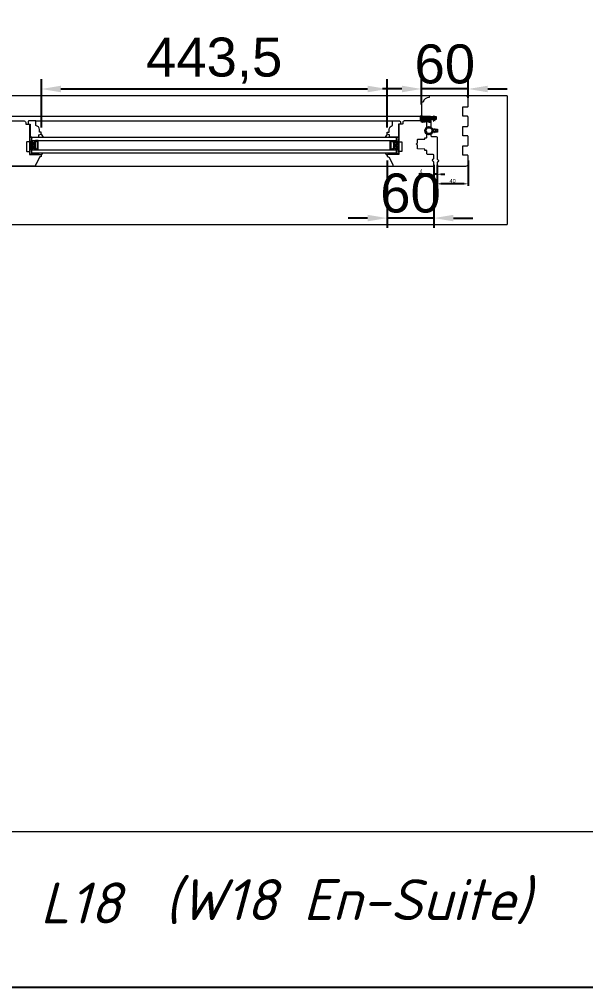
# Model space of a CAD drawing. Header units: millimetres. Extents: x 0 to 182016, y 11 to 3710.
# Drawn here: x 107019 to 107745, y 11 to 1253 of the extents above; entities that cross this region are included whole.
import ezdxf

# ---------------------------------------------------------------- set-up
doc = ezdxf.new("R2010")
doc.units = ezdxf.units.MM
for name, color, linetype, lineweight in [('Matmenys', 10, 'Continuous', 20), ('OTHER', 251, 'Continuous', 13), ('Stakta', 7, 'Continuous', 25), ('Testinės profilio linijos', 7, 'Continuous', 5)]:
    doc.layers.add(name, color=color, linetype=linetype, lineweight=lineweight)
doc.styles.add('ROMANS', font='stylu.ttf', dxfattribs={"oblique": 15})
doc.styles.get("Standard").update_dxf_attribs({"font": 'arial.ttf'})
doc.dimstyles.new('2', dxfattribs={"dimscale": 2, "dimtxt": 2.5, "dimasz": 2.5, "dimexe": 1.25, "dimexo": 0.625, "dimtad": 1, "dimtxsty": 'Standard', "dimcen": 2.5, "dimadec": 0, "dimazin": 0, "dimtfac": 1, "dimtmove": 0, "dimatfit": 3, "dimfxl": 1, "dimarcsym": 0})
doc.dimstyles.new('Padidinti matmenys', dxfattribs={"dimscale": 10, "dimtxt": 5, "dimasz": 2.5, "dimexe": 1.25, "dimexo": 0.625, "dimtad": 1, "dimdec": 1, "dimtxsty": 'Standard', "dimcen": 2.5, "dimadec": 0, "dimazin": 0, "dimtfac": 1, "dimtdec": 1, "dimtmove": 0, "dimatfit": 3, "dimfxl": 1, "dimarcsym": 0})

# ---------------------------------------------------------------- blocks, each defined once
blk = doc.blocks.new('*D1759')
at = {"layer": 'Defpoints', "color": 0, "transparency": 16777216}
for p in [(107594.8, 1073.3), (107554.8, 1067.8), (107554.8, 1042.1)]:
    blk.add_point(p, dxfattribs=at)
at = {"layer": 'Matmenys', "color": 0, "lineweight": -2, "transparency": 16777216}
for p, q in [((107594.8, 1072.1), (107594.8, 1039.6)), ((107554.8, 1066.6), (107554.8, 1039.6)), ((107589.8, 1042.1), (107559.8, 1042.1))]:
    blk.add_line(p, q, dxfattribs=at)
at = {"layer": 'Matmenys', "color": 0, "transparency": 16777216}
for points in [[(107559.8, 1043), (107559.8, 1041.3), (107554.8, 1042.1)], [(107589.8, 1043), (107589.8, 1041.3), (107594.8, 1042.1)]]:
    blk.add_solid(points, dxfattribs=at)
at = {"layer": 'Matmenys', "color": 0, "lineweight": 5, "transparency": 16777216, "insert": (107574.8, 1045.9), "char_height": 5, "attachment_point": 5}
blk.add_mtext('40', dxfattribs=at)
blk = doc.blocks.new('*D1760')
at = {"color": 0, "lineweight": -2, "transparency": 16777216}
for p, q in [((107534.8, 1144.1), (107534.8, 1176.3)), ((107594.8, 1152.6), (107594.8, 1176.3)), ((107509.8, 1163.8), (107484.8, 1163.8)), ((107594.8, 1163.8), (107534.8, 1163.8)), ((107619.8, 1163.8), (107644.8, 1163.8))]:
    blk.add_line(p, q, dxfattribs=at)
at = {"color": 0, "transparency": 16777216}
for points in [[(107509.8, 1168), (107509.8, 1159.6), (107534.8, 1163.8)], [(107619.8, 1168), (107619.8, 1159.6), (107594.8, 1163.8)]]:
    blk.add_solid(points, dxfattribs=at)
at = {"layer": 'Defpoints', "color": 0, "transparency": 16777216}
for p in [(107534.8, 1163.8), (107594.8, 1146.3), (107534.8, 1137.8)]:
    blk.add_point(p, dxfattribs=at)
at = {"color": 0, "lineweight": 5, "transparency": 16777216, "insert": (107564.8, 1195.6), "char_height": 50, "attachment_point": 5}
blk.add_mtext('60', dxfattribs=at)
blk = doc.blocks.new('*D1761')
at = {"color": 0, "lineweight": -2, "transparency": 16777216}
for p, q in [((107490.8, 1072.1), (107490.8, 985.7)), ((107550.8, 1061.8), (107550.8, 985.7)), ((107465.8, 998.2), (107440.8, 998.2)), ((107550.8, 998.2), (107490.8, 998.2)), ((107575.8, 998.2), (107600.8, 998.2))]:
    blk.add_line(p, q, dxfattribs=at)
at = {"color": 0, "transparency": 16777216}
for points in [[(107465.8, 1002.4), (107465.8, 994), (107490.8, 998.2)], [(107575.8, 1002.4), (107575.8, 994), (107550.8, 998.2)]]:
    blk.add_solid(points, dxfattribs=at)
at = {"layer": 'Defpoints', "color": 0, "transparency": 16777216}
for p in [(107490.8, 1078.3), (107550.8, 1068.1), (107490.8, 998.2)]:
    blk.add_point(p, dxfattribs=at)
at = {"color": 0, "lineweight": 5, "transparency": 16777216, "insert": (107520.8, 1030), "char_height": 50, "attachment_point": 5}
blk.add_mtext('60', dxfattribs=at)
blk = doc.blocks.new('*D1762')
at = {"layer": 'Defpoints', "color": 0, "transparency": 16777216}
for p in [(107550.8, 1067.8), (107554.8, 1067.8), (107550.8, 1054.4)]:
    blk.add_point(p, dxfattribs=at)
at = {"layer": 'Matmenys', "color": 0, "lineweight": -2, "transparency": 16777216}
for p, q in [((107550.8, 1066.6), (107550.8, 1051.9)), ((107554.8, 1066.6), (107554.8, 1051.9)), ((107545.8, 1054.4), (107531.4, 1054.4)), ((107554.8, 1054.4), (107550.8, 1054.4)), ((107559.8, 1054.4), (107564.8, 1054.4))]:
    blk.add_line(p, q, dxfattribs=at)
at = {"layer": 'Matmenys', "color": 0, "transparency": 16777216}
for points in [[(107545.8, 1055.3), (107545.8, 1053.6), (107550.8, 1054.4)], [(107559.8, 1055.3), (107559.8, 1053.6), (107554.8, 1054.4)]]:
    blk.add_solid(points, dxfattribs=at)
at = {"layer": 'Matmenys', "color": 0, "lineweight": 5, "transparency": 16777216, "insert": (107534.4, 1058.2), "char_height": 5, "attachment_point": 5}
blk.add_mtext('4', dxfattribs=at)
blk = doc.blocks.new('*D1778')
at = {"color": 0, "lineweight": -2, "transparency": 16777216}
for p, q in [((107047.3, 1114.6), (107047.3, 1176.3)), ((107490.8, 1114.6), (107490.8, 1176.3)), ((107072.3, 1163.8), (107465.8, 1163.8))]:
    blk.add_line(p, q, dxfattribs=at)
at = {"color": 0, "transparency": 16777216}
for points in [[(107072.3, 1168), (107072.3, 1159.6), (107047.3, 1163.8)], [(107465.8, 1168), (107465.8, 1159.6), (107490.8, 1163.8)]]:
    blk.add_solid(points, dxfattribs=at)
at = {"layer": 'Defpoints', "color": 0, "transparency": 16777216}
for p in [(107490.8, 1163.8), (107047.3, 1108.3), (107490.8, 1108.3)]:
    blk.add_point(p, dxfattribs=at)
at = {"color": 0, "lineweight": 5, "transparency": 16777216, "insert": (107269, 1200.1), "char_height": 50, "attachment_point": 5}
blk.add_mtext('443,5', dxfattribs=at)

msp = doc.modelspace()

# ---------------------------------------------------------------- hatches: boundary and pattern name
at = {"lineweight": 0}
h = msp.add_hatch(dxfattribs=at)
h.set_pattern_fill('HEX', color=256, scale=0.25, angle=90, style=0)
h.set_pattern_definition([(90, (88688.0171, -11821.5974), (1.374815, -4e-16), [0.79375, -1.5875]), (330, (88688.0171, -11821.5974), (-0.6874075, -1.190624716), [0.79375, -1.5875]), (30, (88688.0171, -11820.8036), (0.6874075, -1.190624716), [0.79375, -1.5875])])
h.paths.add_polyline_path([(107035.288122, 1085.8109378), (107040.288122, 1085.8109378), (107038.288122, 1087.8109378), (107038.288122, 1095.8109378), (107040.288122, 1097.8109378), (107035.288122, 1097.8116468)])
h = msp.add_hatch(dxfattribs=at)
h.set_pattern_fill('JIS_WOOD', color=256, angle=90, style=0)
h.set_pattern_definition([(45, (88688.0171, -11821.59735), (0.5, -0.5), [])])
h.paths.add_polyline_path([(107038.288122, 1095.8109378), (107038.288122, 1087.8109378), (107040.288122, 1085.8109378), (107043.288122, 1085.8109378), (107043.3058554, 1097.8475204), (107040.288122, 1097.8109378)])
h.paths.add_polyline_path([(107039.288122, 1088.2251513), (107039.288122, 1095.3967242), (107040.7023356, 1096.8109378), (107042.288122, 1096.8109378), (107042.288122, 1086.8109378), (107040.7023356, 1086.8109378)], flags=16)
h = msp.add_hatch(dxfattribs=at)
h.set_pattern_fill('JIS_WOOD', color=256, angle=90, style=0)
h.set_pattern_definition([(45, (88752.0059, -11821.59735), (0.5, -0.5), [])])
h.paths.add_polyline_path([(107499.7770188, 1095.8109378), (107499.7770188, 1087.8109378), (107497.7770188, 1085.8109378), (107494.7770188, 1085.8109378), (107494.7592854, 1097.8475204), (107497.7770188, 1097.8109378)])
h.paths.add_polyline_path([(107498.7770188, 1088.2251513), (107498.7770188, 1095.3967242), (107497.3628052, 1096.8109378), (107495.7770188, 1096.8109378), (107495.7770188, 1086.8109378), (107497.3628052, 1086.8109378)], flags=16)
h = msp.add_hatch(dxfattribs=at)
h.set_pattern_fill('HEX', color=256, scale=0.25, angle=90, style=0)
h.set_pattern_definition([(90, (88752.0059, -11821.5974), (1.374815, -4e-16), [0.79375, -1.5875]), (330, (88752.0059, -11821.5974), (-0.6874075, -1.190624716), [0.79375, -1.5875]), (30, (88752.0059, -11820.8036), (0.6874075, -1.190624716), [0.79375, -1.5875])])
h.paths.add_polyline_path([(107502.7770188, 1085.8109378), (107497.7770188, 1085.8109378), (107499.7770188, 1087.8109378), (107499.7770188, 1095.8109378), (107497.7770188, 1097.8109378), (107502.7770188, 1097.8116468)])
at = {"lineweight": 0, "ltscale": 0.5}
h = msp.add_hatch(dxfattribs=at)
h.set_pattern_fill('ANSI37', color=256, scale=0.5, angle=90, style=0)
h.set_pattern_definition([(135, (107031.7881, 1079.8116), (-1.12253, -1.12253), []), (225, (107031.7881, 1079.8116), (1.12253, -1.12253), [])])
h.paths.add_polyline_path([(107044.288122, 1081.8116468), (107035.288122, 1081.8116468), (107035.288122, 1079.8116468), (107044.288122, 1079.8116468)])
h = msp.add_hatch(dxfattribs=at)
h.set_pattern_fill('ANSI37', color=256, scale=0.5, angle=90, style=0)
h.set_pattern_definition([(135, (107095.777, 1079.8116), (-1.122532, -1.122532), []), (225, (107095.777, 1079.8116), (1.122532, -1.122532), [])])
h.paths.add_polyline_path([(107493.7770188, 1081.8116468), (107502.7770188, 1081.8116468), (107502.7770188, 1079.8116468), (107493.7770188, 1079.8116468)])
at = {"layer": 'Matmenys'}
h = msp.add_hatch(dxfattribs=at)
h.set_pattern_fill('ANSI37', color=252, scale=0.5, angle=-93.5893456117, style=0)
h.set_pattern_definition([(311.4106544, (103969.7398, -271065.3749), (1.190606082, 1.0500540025), []), (41.4106544, (103969.7398, -271065.3749), (-1.0500540025, 1.190606082), [])])
edge = h.paths.add_edge_path()
edge.add_arc((107536.6911706, 1127.9313767), 0.1, 86.4106543883, 176.4106543883)
edge.add_line((107536.5913668, 1127.9376372), (107536.4942836, 1126.3899514))
edge.add_arc((107536.244774, 1126.4056027), 0.25, 176.4106543883, 356.4106543883, ccw=False)
edge.add_line((107535.9952644, 1126.4212539), (107536.12365, 1128.4679588))
edge.add_arc((107536.2234539, 1128.4616983), 0.1, 86.410654381, 176.4106543883, ccw=False)
edge.add_line((107536.2297144, 1128.5615022), (107536.2344593, 1128.6371452))
edge.add_line((107536.2344593, 1128.6371452), (107534.2526584, 1128.7614595))
edge.add_spline(control_points=[(107534.2526584, 1128.7614595), (107534.1734999, 1128.7496572), (107534.1035083, 1128.7384817), (107534.0197575, 1128.7166877), (107533.9961932, 1128.7073019), (107533.9723101, 1128.694607), (107533.9642505, 1128.6883578), (107533.9397627, 1128.662769), (107533.9208698, 1128.633532), (107533.8871665, 1128.5292122), (107533.8740445, 1128.45628), (107533.8543424, 1128.2032969), (107533.8648407, 1127.9894628), (107533.8841689, 1127.5469844), (107533.8886442, 1127.3276555), (107533.8897204, 1126.9077646), (107533.8866884, 1126.7046785), (107533.873978, 1126.1144711), (107533.8608016, 1125.746421), (107533.8610632, 1124.9932396), (107533.8795596, 1124.6164897), (107533.9827459, 1124.0233853), (107534.0426399, 1123.7958143), (107534.1956756, 1123.3987131), (107534.278425, 1123.2269254), (107534.4824251, 1122.8857577), (107534.6025399, 1122.719555), (107534.869985, 1122.4283953), (107535.0176587, 1122.3048153), (107535.2988433, 1122.1450966), (107535.4341395, 1122.0975426), (107535.7354383, 1122.0379377), (107535.8990383, 1122.0272343), (107536.4836351, 1122.0409782), (107536.9475507, 1122.1357324), (107537.8400468, 1122.3074747), (107538.2671271, 1122.3911693), (107539.3454757, 1122.6023556), (107540.0035263, 1122.7360897), (107540.9966282, 1122.8610157), (107541.3002293, 1122.8915096), (107541.922273, 1122.915845), (107542.238177, 1122.9083043), (107542.7873852, 1122.8234199), (107543.0234687, 1122.7620813), (107543.4241201, 1122.589621), (107543.5827526, 1122.4947725), (107543.8814114, 1122.3105041), (107544.0228686, 1122.2206466), (107544.3246515, 1122.0645635), (107544.4897042, 1121.9945934), (107544.8548259, 1121.8748621), (107545.055776, 1121.8318596), (107545.3951927, 1121.8079609), (107545.5371781, 1121.8211667), (107545.7323988, 1121.881206), (107545.7977266, 1121.9179461), (107545.92445, 1122.0264953), (107545.9836278, 1122.0985614), (107546.1407054, 1122.362649), (107546.222205, 1122.6037573), (107546.3388223, 1123.1541683), (107546.3753538, 1123.4623634), (107546.4286253, 1124.0585812), (107546.4478478, 1124.3461322), (107546.4912072, 1124.876622), (107546.5133434, 1125.1248805), (107546.5495578, 1125.5296828), (107546.5636442, 1125.6870861), (107546.5917663, 1126.0110185), (107546.6068023, 1126.1893357), (107546.6750873, 1126.4922028), (107546.7107224, 1126.6100248), (107546.8063191, 1126.8225036), (107546.859466, 1126.9164184), (107546.9781068, 1127.0616121), (107547.033729, 1127.1166303), (107547.1574962, 1127.2057222), (107547.2211233, 1127.2386016), (107547.3399873, 1127.2867698), (107547.3970644, 1127.303651), (107547.4976448, 1127.3295949), (107547.5420403, 1127.3393125), (107547.5830366, 1127.3483485)], knot_values=[0, 0, 0, 0, 0.2245066002, 0.2245066002, 0.377043448, 0.377043448, 0.5295802957, 0.5295802957, 0.8082977366, 0.8082977366, 1.0870151774, 1.0870151774, 1.6244414062, 1.6244414062, 2.161867635, 2.161867635, 2.6992938638, 2.6992938638, 3.7741463214, 3.7741463214, 5.0334406395, 5.0334406395, 5.8656302806, 5.8656302806, 6.5060139406, 6.5060139406, 7.1463976006, 7.1463976006, 7.7996240151, 7.7996240151, 8.3563201169, 8.3563201169, 8.9130162187, 8.9130162187, 10.239934143, 10.239934143, 11.5668520673, 11.5668520673, 13.5970761059, 13.5970761059, 14.4582175179, 14.4582175179, 15.3193589298, 15.3193589298, 15.9856015553, 15.9856015553, 16.5061017172, 16.5061017172, 17.0266018791, 17.0266018791, 17.547102041, 17.547102041, 18.1672448488, 18.1672448488, 18.7176261004, 18.7176261004, 19.1465766047, 19.1465766047, 19.5755271091, 19.5755271091, 20.3898249977, 20.3898249977, 21.2041228863, 21.2041228863, 21.9655448497, 21.9655448497, 22.7269668131, 22.7269668131, 23.2229068178, 23.2229068178, 23.7188468224, 23.7188468224, 24.0184411081, 24.0184411081, 24.2549295987, 24.2549295987, 24.4119994701, 24.4119994701, 24.5501072405, 24.5501072405, 24.6882150108, 24.6882150108, 24.8099116426, 24.8099116426, 24.8099116426, 24.8099116426], degree=3, periodic=0)
edge.add_line((107547.5830366, 1127.3483485), (107536.6974311, 1128.0311805))

# ---------------------------------------------------------------- linework, layer by layer
at = {"lineweight": 5}
for p, q in [((107644.7770191, 1154.8116468), (107591.7770191, 1154.8116468)), ((107644.7770191, 1154.8116468), (107644.7770191, 989.8116468)), ((106294.7992249, 989.8116468), (107644.7770191, 989.8116468))]:
    msp.add_line(p, q, dxfattribs=at)
at = {"lineweight": 9}
for p, q in [((107040.288122, 1122.8116468), (107497.7770188, 1122.8116468)), ((107035.2882071, 1101.8116468), (107502.7769337, 1101.8116468)), ((107035.2882071, 1097.8116468), (107502.7769337, 1097.8116468)), ((107035.2882071, 1085.8116468), (107502.7769337, 1085.8116468)), ((107035.2882071, 1081.8116468), (107502.7769337, 1081.8116468))]:
    msp.add_line(p, q, dxfattribs=at)
at = {"color": 1}
for p, q in [((107534.2084182, 1129.0581796), (107549.5332336, 1128.0968849)), ((107534.2526584, 1128.7614595), (107549.4876032, 1127.8058022)), ((107547.6476094, 1127.0553803), (107549.4080607, 1126.9449507))]:
    msp.add_line(p, q, dxfattribs=at)
for p, q in [((107536.12365, 1128.4679588), (107535.9952644, 1126.4212539)), ((107536.2297144, 1128.5615022), (107536.2344593, 1128.6371452)), ((107551.4879783, 1127.6043821), (107536.2297144, 1128.5615022)), ((107536.5913668, 1127.9376372), (107536.4942836, 1126.3899514)), ((107551.5311962, 1127.1006884), (107536.6974311, 1128.0311805)), ((107550.8063254, 1126.1625526), (107550.0778601, 1122.9425461)), ((107551.0532121, 1122.7218913), (107550.0778601, 1122.9425461)), ((107551.1849057, 1128.6252267), (107550.437265, 1128.6721247)), ((107550.437265, 1128.6721247), (107551.4879783, 1127.6043821)), ((107551.2940013, 1126.0522252), (107550.8063254, 1126.1625526)), ((107552.0366586, 1127.0689818), (107551.0532121, 1122.7218913)), ((107551.1849057, 1128.6252267), (107552.215247, 1127.558762)), ((107551.5311962, 1127.1006884), (107551.2940013, 1126.0522252)), ((107552.1839445, 1127.0597428), (107552.0366586, 1127.0689818)), ((107552.215247, 1127.558762), (107552.1839445, 1127.0597428))]:
    msp.add_line(p, q)
at = {"lineweight": 0}
for p, q in [((107047.288122, 1105.8116468), (107049.5747871, 1101.8116468)), ((107490.7770188, 1105.8116468), (107488.4903537, 1101.8116468)), ((107035.288122, 1101.8109378), (107032.288122, 1080.8109378)), ((107032.288122, 1101.8109378), (107035.288122, 1080.8109378)), ((107502.7770188, 1101.8109378), (107505.7770188, 1080.8109378)), ((107505.7770188, 1101.8109378), (107502.7770188, 1080.8109378)), ((107044.288122, 1079.8116468), (107044.288122, 1081.8116468)), ((107047.288122, 1078.8116468), (107049.5747871, 1081.8116468)), ((107490.7770188, 1078.8116468), (107488.4903537, 1081.8116468)), ((107493.7770188, 1079.8116468), (107493.7770188, 1081.8116468)), ((107502.7770188, 1079.8116468), (107502.7770188, 1082.8116468)), ((109576.8503326, 210.9357406), (105876.3900481, 210.9357406))]:
    msp.add_line(p, q, dxfattribs=at)
msp.add_lwpolyline([(109576.8503326, 3710.4502728), (109576.8503326, 10.9108603), (104077.5349897, 10.9108603), (104077.5349897, 3710.4502728)], close=True)
for points in [[(107040.288122, 1116.8116468), (107040.288122, 1122.8116468), (107031.288122, 1122.8116468, 0.4142135624), (107030.288122, 1121.8116468), (107030.288122, 1118.8116468), (107032.788122, 1118.8116468), (107032.788122, 1101.8116468), (107044.288122, 1101.8116468), (107044.288122, 1104.8116468), (107047.288122, 1105.8116468), (107047.288122, 1108.3116468), (107044.788122, 1108.3116468), (107044.788122, 1111.8367097, 0.3851703882), (107040.288122, 1116.8116468)], [(107497.7770188, 1116.8116468), (107497.7770188, 1122.8116468), (107506.7770188, 1122.8116468, -0.4142135624), (107507.7770188, 1121.8116468), (107507.7770188, 1118.8116468), (107505.2770188, 1118.8116468), (107505.2770188, 1101.8116468), (107493.7770188, 1101.8116468), (107493.7770188, 1104.8116468), (107490.7770188, 1105.8116468), (107490.7770188, 1108.3116468), (107493.2770188, 1108.3116468), (107493.2770188, 1111.8367097, -0.3851703882), (107497.7770188, 1116.8116468)]]:
    msp.add_lwpolyline(points, format="xyb", dxfattribs=at)
for points in [[(107032.288122, 1101.8109378), (107032.288122, 1080.8109378), (107035.288122, 1080.8109378), (107035.288122, 1101.8109378)], [(107038.288122, 1095.8109378), (107038.288122, 1087.8109378), (107040.288122, 1085.8109378), (107043.288122, 1085.8109378), (107043.288122, 1097.8109378), (107040.288122, 1097.8109378)], [(107039.288122, 1095.3967242), (107039.288122, 1088.2251513), (107040.7023356, 1086.8109378), (107042.288122, 1086.8109378), (107042.288122, 1096.8109378), (107040.7023356, 1096.8109378)], [(107499.7770188, 1095.8109378), (107499.7770188, 1087.8109378), (107497.7770188, 1085.8109378), (107494.7770188, 1085.8109378), (107494.7770188, 1097.8109378), (107497.7770188, 1097.8109378)], [(107498.7770188, 1095.3967242), (107498.7770188, 1088.2251513), (107497.3628052, 1086.8109378), (107495.7770188, 1086.8109378), (107495.7770188, 1096.8109378), (107497.3628052, 1096.8109378)], [(107505.7770188, 1101.8109378), (107505.7770188, 1080.8109378), (107502.7770188, 1080.8109378), (107502.7770188, 1101.8109378)]]:
    msp.add_lwpolyline(points, close=True, dxfattribs=at)
at = {"color": 18, "linetype": 'ByBlock', "true_color": 0x000000}
for radius in [4.85, 4.25]:
    msp.add_circle((107544.4500083, 1110.3105813), radius, dxfattribs=at)
for centre, radius, start, end in [((107536.244774, 1126.4056027), 0.25, 176.4106543908, 356.4106543908), ((107536.2234539, 1128.4616983), 0.1, 86.4106543875, 176.4106543908), ((107536.6911706, 1127.9313767), 0.1, 86.4106543875, 176.4106543908)]:
    msp.add_arc(centre, radius, start, end)
at = {"color": 1}
msp.add_spline([(107534.2084182, 1129.0581796), (107533.8469178, 1128.9676829), (107533.5773769, 1127.6938244), (107534.0657663, 1123.0014514), (107535.1089641, 1121.9114451), (107537.2724359, 1121.8928287), (107538.9704757, 1122.2232026), (107541.1359166, 1122.570119), (107543.1726383, 1122.3706902), (107544.000883, 1121.8945212), (107545.8554232, 1121.6142579), (107546.7478691, 1124.3264364), (107546.8750366, 1125.805312), (107546.993008, 1126.4925799), (107547.2952136, 1126.9344652), (107547.6476094, 1127.0553803)], degree=3, dxfattribs=at)
msp.add_open_spline([(107534.2526584, 1128.7614595), (107534.1734999, 1128.7496572), (107534.1035083, 1128.7384817), (107534.0197575, 1128.7166877), (107533.9961932, 1128.7073019), (107533.9723101, 1128.694607), (107533.9642505, 1128.6883578), (107533.9397627, 1128.662769), (107533.9208698, 1128.633532), (107533.8871665, 1128.5292122), (107533.8740445, 1128.45628), (107533.8543424, 1128.2032969), (107533.8648407, 1127.9894628), (107533.8841689, 1127.5469844), (107533.8886442, 1127.3276555), (107533.8897204, 1126.9077646), (107533.8866884, 1126.7046785), (107533.873978, 1126.1144711), (107533.8608016, 1125.746421), (107533.8610632, 1124.9932396), (107533.8795596, 1124.6164897), (107533.9827459, 1124.0233853), (107534.0426399, 1123.7958143), (107534.1956756, 1123.3987131), (107534.278425, 1123.2269254), (107534.4824251, 1122.8857577), (107534.6025399, 1122.719555), (107534.869985, 1122.4283953), (107535.0176587, 1122.3048153), (107535.2988433, 1122.1450966), (107535.4341395, 1122.0975426), (107535.7354383, 1122.0379377), (107535.8990383, 1122.0272343), (107536.4836351, 1122.0409782), (107536.9475507, 1122.1357324), (107537.8400468, 1122.3074747), (107538.2671271, 1122.3911693), (107539.3454757, 1122.6023556), (107540.0035263, 1122.7360897), (107540.9966282, 1122.8610157), (107541.3002293, 1122.8915096), (107541.922273, 1122.915845), (107542.238177, 1122.9083043), (107542.7873852, 1122.8234199), (107543.0234687, 1122.7620813), (107543.4241201, 1122.589621), (107543.5827526, 1122.4947725), (107543.8814114, 1122.3105041), (107544.0228686, 1122.2206466), (107544.3246515, 1122.0645635), (107544.4897042, 1121.9945934), (107544.8548259, 1121.8748621), (107545.055776, 1121.8318596), (107545.3951927, 1121.8079609), (107545.5371781, 1121.8211667), (107545.7323988, 1121.881206), (107545.7977266, 1121.9179461), (107545.92445, 1122.0264953), (107545.9836278, 1122.0985614), (107546.1407054, 1122.362649), (107546.222205, 1122.6037573), (107546.3388223, 1123.1541683), (107546.3753538, 1123.4623634), (107546.4286253, 1124.0585812), (107546.4478478, 1124.3461322), (107546.4912072, 1124.876622), (107546.5133434, 1125.1248805), (107546.5495578, 1125.5296828), (107546.5636442, 1125.6870861), (107546.5917663, 1126.0110185), (107546.6068023, 1126.1893357), (107546.6750873, 1126.4922028), (107546.7107224, 1126.6100248), (107546.8063191, 1126.8225036), (107546.859466, 1126.9164184), (107546.9781068, 1127.0616121), (107547.033729, 1127.1166303), (107547.1574962, 1127.2057222), (107547.2211233, 1127.2386016), (107547.3399873, 1127.2867698), (107547.3970644, 1127.303651), (107547.4976448, 1127.3295949), (107547.5420403, 1127.3393125), (107547.5830366, 1127.3483485)], degree=3, knots=[0, 0, 0, 0, 0.2245066002, 0.2245066002, 0.377043448, 0.377043448, 0.5295802957, 0.5295802957, 0.8082977366, 0.8082977366, 1.0870151774, 1.0870151774, 1.6244414062, 1.6244414062, 2.161867635, 2.161867635, 2.6992938638, 2.6992938638, 3.7741463214, 3.7741463214, 5.0334406395, 5.0334406395, 5.8656302806, 5.8656302806, 6.5060139406, 6.5060139406, 7.1463976006, 7.1463976006, 7.7996240151, 7.7996240151, 8.3563201169, 8.3563201169, 8.9130162187, 8.9130162187, 10.239934143, 10.239934143, 11.5668520673, 11.5668520673, 13.5970761059, 13.5970761059, 14.4582175179, 14.4582175179, 15.3193589298, 15.3193589298, 15.9856015553, 15.9856015553, 16.5061017172, 16.5061017172, 17.0266018791, 17.0266018791, 17.547102041, 17.547102041, 18.1672448488, 18.1672448488, 18.7176261004, 18.7176261004, 19.1465766047, 19.1465766047, 19.5755271091, 19.5755271091, 20.3898249977, 20.3898249977, 21.2041228863, 21.2041228863, 21.9655448497, 21.9655448497, 22.7269668131, 22.7269668131, 23.2229068178, 23.2229068178, 23.7188468224, 23.7188468224, 24.0184411081, 24.0184411081, 24.2549295987, 24.2549295987, 24.4119994701, 24.4119994701, 24.5501072405, 24.5501072405, 24.6882150108, 24.6882150108, 24.8099116426, 24.8099116426, 24.8099116426, 24.8099116426], dxfattribs=at)
at = {"layer": 'OTHER'}
msp.add_lwpolyline([(107549.2532181, 1109.7005552), (107550.669127, 1109.7005552), (107550.669127, 1108.0552738), (107551.1948091, 1108.0552738), (107551.9381501, 1109.7005552), (107552.7307697, 1109.7005552), (107552.7307697, 1108.0552738), (107552.9496606, 1108.0552738), (107554.4525418, 1110.3105813), (107552.9496606, 1112.5658888), (107552.7307697, 1112.5658888), (107552.7307697, 1110.9206075), (107551.9381501, 1110.9206075), (107551.1948091, 1112.5658888), (107550.669127, 1112.5658888), (107550.669127, 1110.9206075), (107549.2532181, 1110.9206075)], dxfattribs=at)
at = {"layer": 'Stakta', "color": 18, "lineweight": 5, "true_color": 0x000000}
for points in [[(107546.7770188, 1115.1149884, 0.2720281141), (107547.0336323, 1114.6782241, -0.164173551), (107549.1823435, 1112.3105813), (107555.2770188, 1112.3105813), (107555.2770188, 1108.3105813), (107549.1823435, 1108.3105813, -0.164173551), (107547.0336323, 1105.9429385, 0.2720281141), (107546.7770188, 1105.5061742), (107546.7770188, 1103.872773, 0.4116598905), (107547.7682922, 1102.8728111), (107553.7857453, 1102.8202976, -0.4116598905), (107554.7770188, 1101.8203356), (107554.7770188, 1074.2611366, 0.3563939587), (107555.1770188, 1073.7712386, -0.8164965809), (107555.1770188, 1069.852055, 0.3563939587), (107554.7770188, 1069.3621571), (107554.7770188, 1066.3116468, 0.4142135624), (107556.2770188, 1064.8116468), (107591.7770191, 1064.8116468, 0.4142135624), (107594.7770191, 1067.8116468), (107594.7770191, 1077.8116468, 0.4142135624), (107593.7770191, 1078.8116468), (107588.2770191, 1078.8116468, -0.4142135624), (107587.7770191, 1079.3116468), (107587.7770191, 1090.3116468, -0.4142135624), (107588.2770191, 1090.8116468), (107593.5770191, 1090.8116468, 0.4142135624), (107594.5770191, 1091.8116468), (107594.5770191, 1102.8116468, 0.4142135624), (107593.5770191, 1103.8116468), (107588.2770191, 1103.8116468, -0.4142135624), (107587.7770191, 1104.3116468), (107587.7770191, 1115.3116468, -0.4142135624), (107588.2770191, 1115.8116468), (107593.5770191, 1115.8116468, 0.4142135624), (107594.5770191, 1116.8116468), (107594.5770191, 1127.8116468, 0.4142135624), (107593.5770191, 1128.8116468), (107588.2770191, 1128.8116468, -0.4142135624), (107587.7770191, 1129.3116468), (107587.7770191, 1140.3116468, -0.4142135624), (107588.2770191, 1140.8116468), (107593.7770191, 1140.8116468, 0.4142135624), (107594.7770191, 1141.8116468), (107594.7770191, 1151.8116468, 0.4142135624), (107591.7770191, 1154.8116468), (107545.7770188, 1154.8116468, 0.4142135624), (107544.7770188, 1153.8116468), (107544.7770188, 1153.1023202, -0.4001549105), (107544.4914842, 1152.8026691, 0.3090857966), (107536.8421735, 1147.0143859, -0.3199404334), (107536.5603504, 1146.809756), (107535.7682922, 1146.8028438, 0.4116598905), (107534.7770188, 1145.8028819), (107534.7770188, 1129.9076805, 0.4116598905), (107535.7682922, 1128.9077185), (107545.7857453, 1128.8202976, -0.2023892741), (107546.4995759, 1128.5116468), (107553.7770188, 1128.5116468), (107553.7770188, 1124.5116468), (107546.7770188, 1124.5116468)], [(107539.2770188, 1085.2013535), (107539.2770188, 1086.2544751, 0.4091108014), (107538.785745, 1086.7543989), (107530.0717831, 1086.9065017, -0.4091108014), (107529.7770188, 1087.206456), (107529.7770188, 1091.230276, 0.1989123674), (107529.6305722, 1091.5838294), (107528.3648867, 1092.8495148, -0.4142135624), (107528.3648867, 1093.2737789), (107529.6305722, 1094.5394643, 0.1989123674), (107529.7770188, 1094.8930177), (107529.7770188, 1098.9168377, -0.4091108014), (107530.0717831, 1099.216792), (107538.785745, 1099.3688947, 0.4091108014), (107539.2770188, 1099.8688186), (107539.2770188, 1100.9219402, -0.4040262259), (107539.5665489, 1101.2217575), (107541.2944685, 1101.2820977, 0.4040262258), (107541.7770188, 1101.7817932), (107541.7770188, 1108.8621571, 0.3563939587), (107541.3770188, 1109.352055, -0.8164965809), (107541.3770188, 1113.2712386, 0.3563939587), (107541.7770188, 1113.7611366), (107541.7770188, 1121.8116468, 0.4142135624), (107540.7770188, 1122.8116468), (107512.7770188, 1122.8116468, 0.4142135624), (107510.7770188, 1120.8116468), (107510.7770188, 1119.1090402, -0.4116598905), (107510.4796367, 1118.8090516), (107506.2726555, 1118.7723379, 0.4116598905), (107505.7770188, 1118.2723569), (107505.7770188, 1096.3422099, 0.4116598905), (107506.2726555, 1095.842229), (107509.4796367, 1095.8142421, -0.4116598905), (107509.7770188, 1095.5142535), (107509.7770188, 1084.1090402, -0.4116598905), (107509.4796367, 1083.8090516), (107506.2726555, 1083.7810647, 0.4116598905), (107505.7770188, 1083.2810838), (107505.7770188, 1079.8116468), (107491.7770188, 1079.8116468, 0.4142135624), (107490.7770188, 1078.8116468), (107490.7770188, 1077.8204118, 0.4116598905), (107491.7682922, 1076.8204499), (107492.7770188, 1076.8116468), (107498.0355869, 1066.9217186, -0.1227845609), (107498.0941131, 1066.6869828), (107498.0941131, 1065.8116468, 0.4142135624), (107499.0941131, 1064.8116468), (107549.7770188, 1064.8116468, 0.4142135624), (107550.7770188, 1065.8116468), (107550.7770188, 1069.8621571, 0.3563939587), (107550.3770188, 1070.352055, -0.8164965809), (107550.3770188, 1074.2712386, 0.3563939587), (107550.7770188, 1074.7611366), (107550.7770188, 1078.7417938, 0.4116598905), (107549.7857453, 1079.7417557), (107542.7682922, 1079.8029961, -0.4116598905), (107541.7770188, 1080.802958), (107541.7770188, 1084.3414835, 0.4040361542), (107541.2944685, 1084.8411959), (107539.5665489, 1084.9015362, -0.4040262258)]]:
    msp.add_lwpolyline(points, format="xyb", close=True, dxfattribs=at)
msp.add_lwpolyline([(106999.6285385, 1122.8116468), (107025.288122, 1122.8116468, -0.4142135624), (107027.288122, 1120.8116468), (107027.288122, 1119.1090402, 0.4116598905), (107027.5855041, 1118.8090516), (107031.7924853, 1118.7723379, -0.4116598905), (107032.288122, 1118.2723569), (107032.288122, 1096.3422099, -0.4116598905), (107031.7924853, 1095.842229), (107028.5855041, 1095.8142421, 0.4116598905), (107028.288122, 1095.5142535), (107028.288122, 1084.1090402, 0.4116598905), (107028.5855041, 1083.8090516), (107031.7924853, 1083.7810647, -0.4116598905), (107032.288122, 1083.2810838), (107032.288122, 1079.8116468), (107046.288122, 1079.8116468, -0.4142135624), (107047.288122, 1078.8116468), (107047.288122, 1077.8204118, -0.4116598905), (107046.2968486, 1076.8204499), (107045.288122, 1076.8116468), (107040.0295539, 1066.9217186, 0.1227845609), (107039.9710277, 1066.6869828), (107039.9710277, 1065.8116468, -0.4142135624), (107038.9710277, 1064.8116468), (106988.288122, 1064.8116468, -0.4142135624)], format="xyb", dxfattribs=at)
at = {"layer": 'Testinės profilio linijos', "lineweight": 5}
for p, q in [((107545.7770188, 1154.8116468), (106393.2992252, 1154.8116468)), ((106992.1565846, 1128.8116468), (107545.9085562, 1128.8116468)), ((106440.4821107, 1064.8116468), (107499.0940915, 1064.8116468))]:
    msp.add_line(p, q, dxfattribs=at)

# ---------------------------------------------------------------- texts
at = {"color": 0, "lineweight": 0, "char_height": 52.538446824, "attachment_point": 1, "style": 'ROMANS'}
for s, insert, width in [('{\\fISOCPEUR|b0|i0|c186|p34;\\C256;(W18 En-Suite) }', (107205.4593827, 150.0321815), 1707.405476263), ('{\\fISOCPEUR|b0|i0|c186|p34;\\C256;L18 }', (107045.7875834, 145.8257351), 130.666239348)]:
    msp.add_mtext(s, dxfattribs=dict(at, insert=insert, width=width))

# ---------------------------------------------------------------- dimensions: what is measured, and where the dimension line sits
at = {"color": 1, "lineweight": 5}
dim = msp.add_linear_dim(base=(107490.7770188, 1163.804424), p1=(107047.288122, 1108.3116468), p2=(107490.7770188, 1108.3116468), dimstyle='Padidinti matmenys', dxfattribs=at)
dim.commit()
dim.dimension.update_dxf_attribs({"geometry": '*D1778', "text_midpoint": (107269.0325704, 1200.102173)})
for base, p1, p2, picture, middle in [((107534.7770188, 1163.804424), (107594.7770188, 1146.3116468), (107534.7770188, 1137.8116468), '*D1760', (107564.7770188, 1163.804424)), ((107490.7770188, 998.201914), (107550.7770188, 1068.0616468), (107490.7770188, 1078.3116468), '*D1761', (107520.7770188, 998.201914))]:
    dim = msp.add_linear_dim(base=base, p1=p1, p2=p2, dimstyle='Padidinti matmenys', dxfattribs=at)
    dim.commit()
    dim.dimension.update_dxf_attribs({"geometry": picture, "text_midpoint": middle, "dimtype": 160})
at = {"layer": 'Matmenys', "lineweight": 5}
for base, p1, p2, picture, middle in [((107554.7770188, 1042.1287646), (107594.7770188, 1073.3116468), (107554.7770188, 1067.8116468), '*D1759', (107574.7770188, 1042.1287646)), ((107550.7770188, 1054.4191349), (107554.7770188, 1067.8116468), (107550.7770188, 1067.8116468), '*D1762', (107534.3561457, 1054.4191349))]:
    dim = msp.add_linear_dim(base=base, p1=p1, p2=p2, dimstyle='2', override={"dimtmove": 0}, dxfattribs=at)
    dim.commit()
    dim.dimension.update_dxf_attribs({"geometry": picture, "text_midpoint": middle, "dimtype": 160})

doc.saveas('drawing.dxf')
